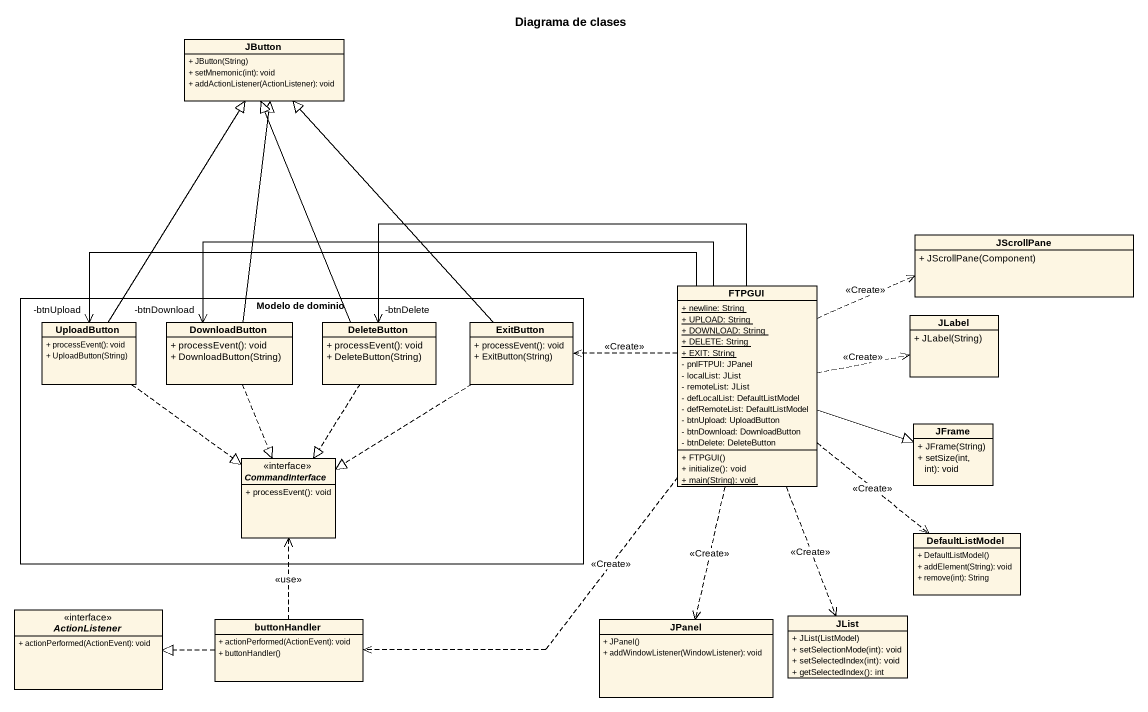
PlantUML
@startuml
title Diagrama de clases
hide circle
hide empty members
skinparam classAttributeIconSize 0
class JButton {
  + JButton(String)
  + setMnemonic(int): void
  + addActionListener(ActionListener): void
}
class JScrollPane {
  + JScrollPane(Component)
}
rectangle "Modelo de dominio" as Modelo_de_dominio {
  class UploadButton {
    + processEvent(): void
    + UploadButton(String)
  }
  class DownloadButton {
    + processEvent(): void
    + DownloadButton(String)
  }
  class DeleteButton {
    + processEvent(): void
    + DeleteButton(String)
  }
  class ExitButton {
    + processEvent(): void
    + ExitButton(String)
  }
  interface CommandInterface {
    + processEvent(): void
  }
}
class FTPGUI {
  {static} + newline: String
  {static} + UPLOAD: String
  {static} + DOWNLOAD: String
  {static} + DELETE: String
  {static} + EXIT: String
  - pnlFTPUI: JPanel
  - localList: JList
  - remoteList: JList
  - defLocalList: DefaultListModel
  - defRemoteList: DefaultListModel
  - btnUpload: UploadButton
  - btnDownload: DownloadButton
  - btnDelete: DeleteButton
  + FTPGUI()
  + initialize(): void
  {static} + main(String): void
}
class JLabel {
  + JLabel(String)
}
class JFrame {
  + JFrame(String)
  + setSize(int, int): void
}
class DefaultListModel {
  + DefaultListModel()
  + addElement(String): void
  + remove(int): String
}
interface ActionListener {
  + actionPerformed(ActionEvent): void
}
class buttonHandler {
  + actionPerformed(ActionEvent): void
  + buttonHandler()
}
class JPanel {
  + JPanel()
  + addWindowListener(WindowListener): void
}
class JList {
  + JList(ListModel)
  + setSelectionMode(int): void
  + setSelectedIndex(int): void
  + getSelectedIndex(): int
}
FTPGUI .right.> JScrollPane : <<Create>>
FTPGUI -left-> "-btnUpload" UploadButton
FTPGUI -left-> "-btnDownload" DownloadButton
FTPGUI -left-> "-btnDelete" DeleteButton
FTPGUI .left.> ExitButton : <<Create>>
FTPGUI .right.> JLabel : <<Create>>
FTPGUI -right-|> JFrame
FTPGUI ..> DefaultListModel : <<Create>>
FTPGUI .left.> buttonHandler : <<Create>>
FTPGUI ..> JPanel : <<Create>>
FTPGUI ..> JList : <<Create>>
UploadButton -up-|> JButton
UploadButton ..|> CommandInterface
DownloadButton -up-|> JButton
DownloadButton ..|> CommandInterface
DeleteButton -up-|> JButton
DeleteButton ..|> CommandInterface
ExitButton -up-|> JButton
ExitButton ..|> CommandInterface
buttonHandler .up.> CommandInterface : <<use>>
buttonHandler .left.|> ActionListener
@enduml
